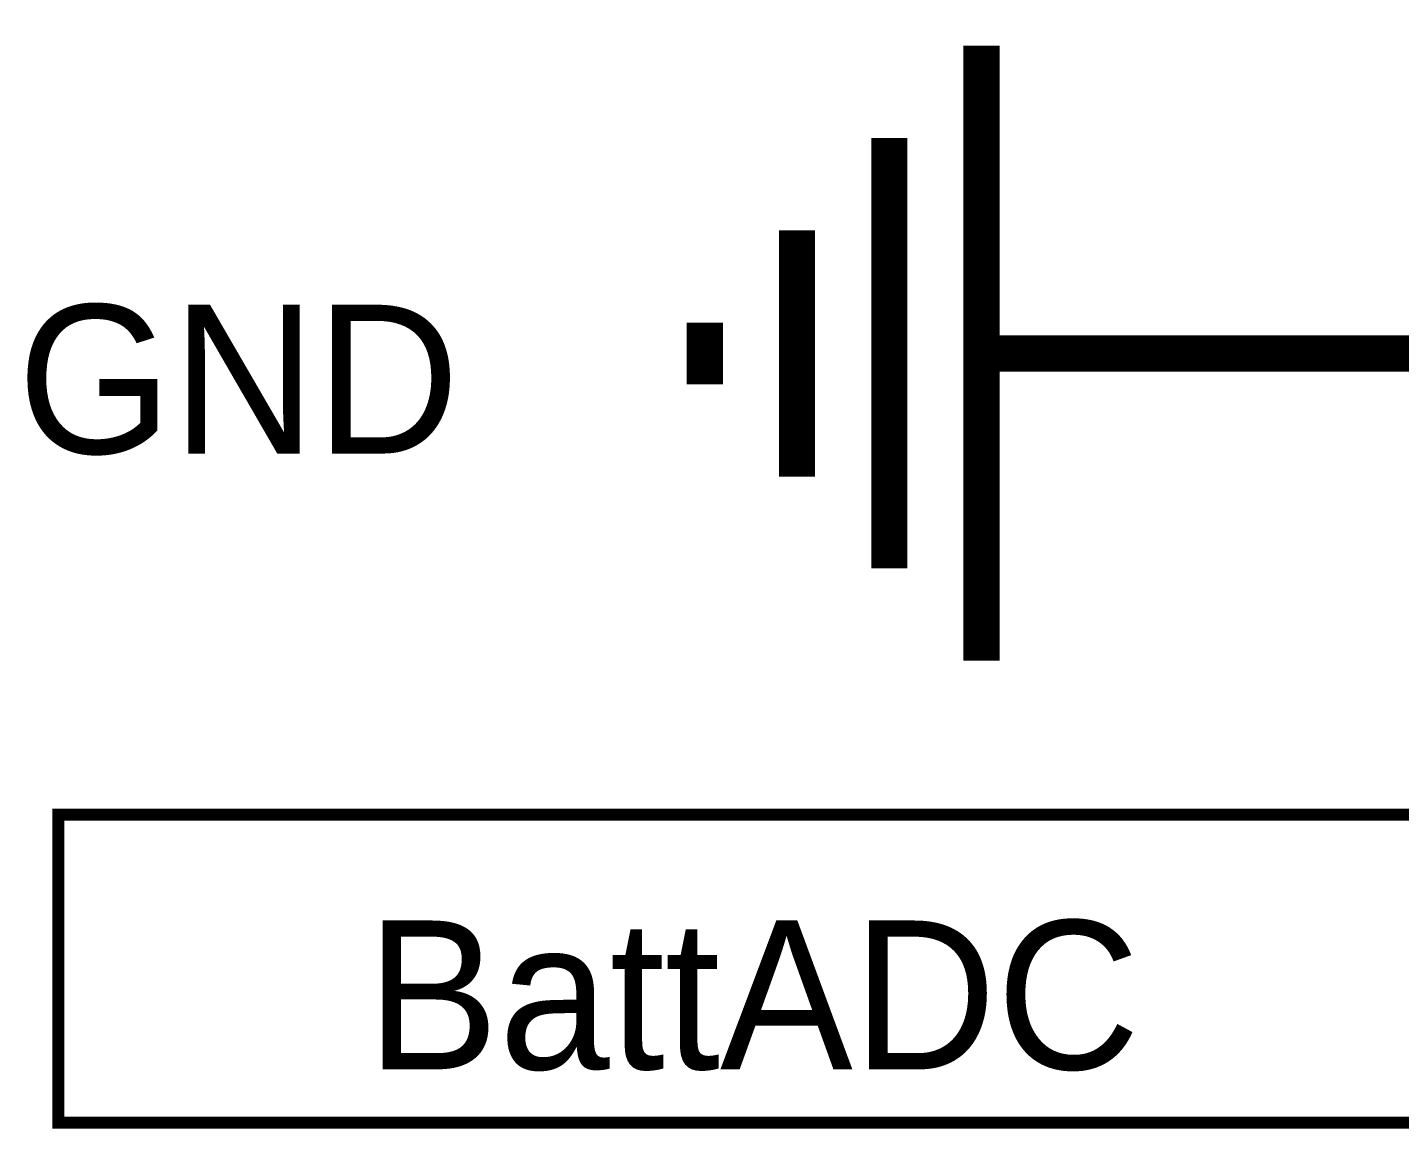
# Model space of a CAD drawing. Header units: millimetres. Extents: x 0 to 9.5, y 0 to 7.5.
# Drawn here: x 5.9897 to 6.4359, y 5.7479 to 6.1058 of the extents above; entities that cross this region are included whole.
import ezdxf

# ---------------------------------------------------------------- set-up
doc = ezdxf.new("R2010")
doc.units = ezdxf.units.MM
doc.header["$MEASUREMENT"] = 0
doc.layers.add('Sheet', color=255, linetype='Continuous')

msp = doc.modelspace()

# ---------------------------------------------------------------- linework, layer by layer
at = {"layer": 'Sheet', "const_width": 0.0118}
for points in [[(6.29998, 6.0999), (6.29998, 5.89997)], [(6.26997, 6.06988), (6.26997, 5.92999)], [(6.23995, 6.03986), (6.23995, 5.95981)], [(6.20994, 6.00984), (6.20994, 5.98983)], [(6.39983, 5.99983), (6.29998, 5.99983)], [(6.49988, 5.99983), (6.39983, 5.99983)]]:
    msp.add_lwpolyline(points, dxfattribs=at)
at = {"layer": 'Sheet', "const_width": 0.0039}
for points in [[(5.99982, 5.84994), (5.99982, 5.74987), (6.49988, 5.74987), (6.49988, 5.84994), (5.99982, 5.84994), (5.99982, 5.84994)], [(5.99982, 5.74987), (5.99982, 5.84994), (6.49988, 5.84994), (6.49988, 5.74987), (5.99982, 5.74987)]]:
    msp.add_lwpolyline(points, close=True, dxfattribs=at)

# ---------------------------------------------------------------- texts
at = {"layer": 'Sheet'}
for s, p in [('GND', (5.98648, 5.96731)), ('BattADC', (6.09988, 5.76718))]:
    msp.add_text(s, height=0.048366, dxfattribs=at).set_placement(p)

doc.saveas('drawing.dxf')
